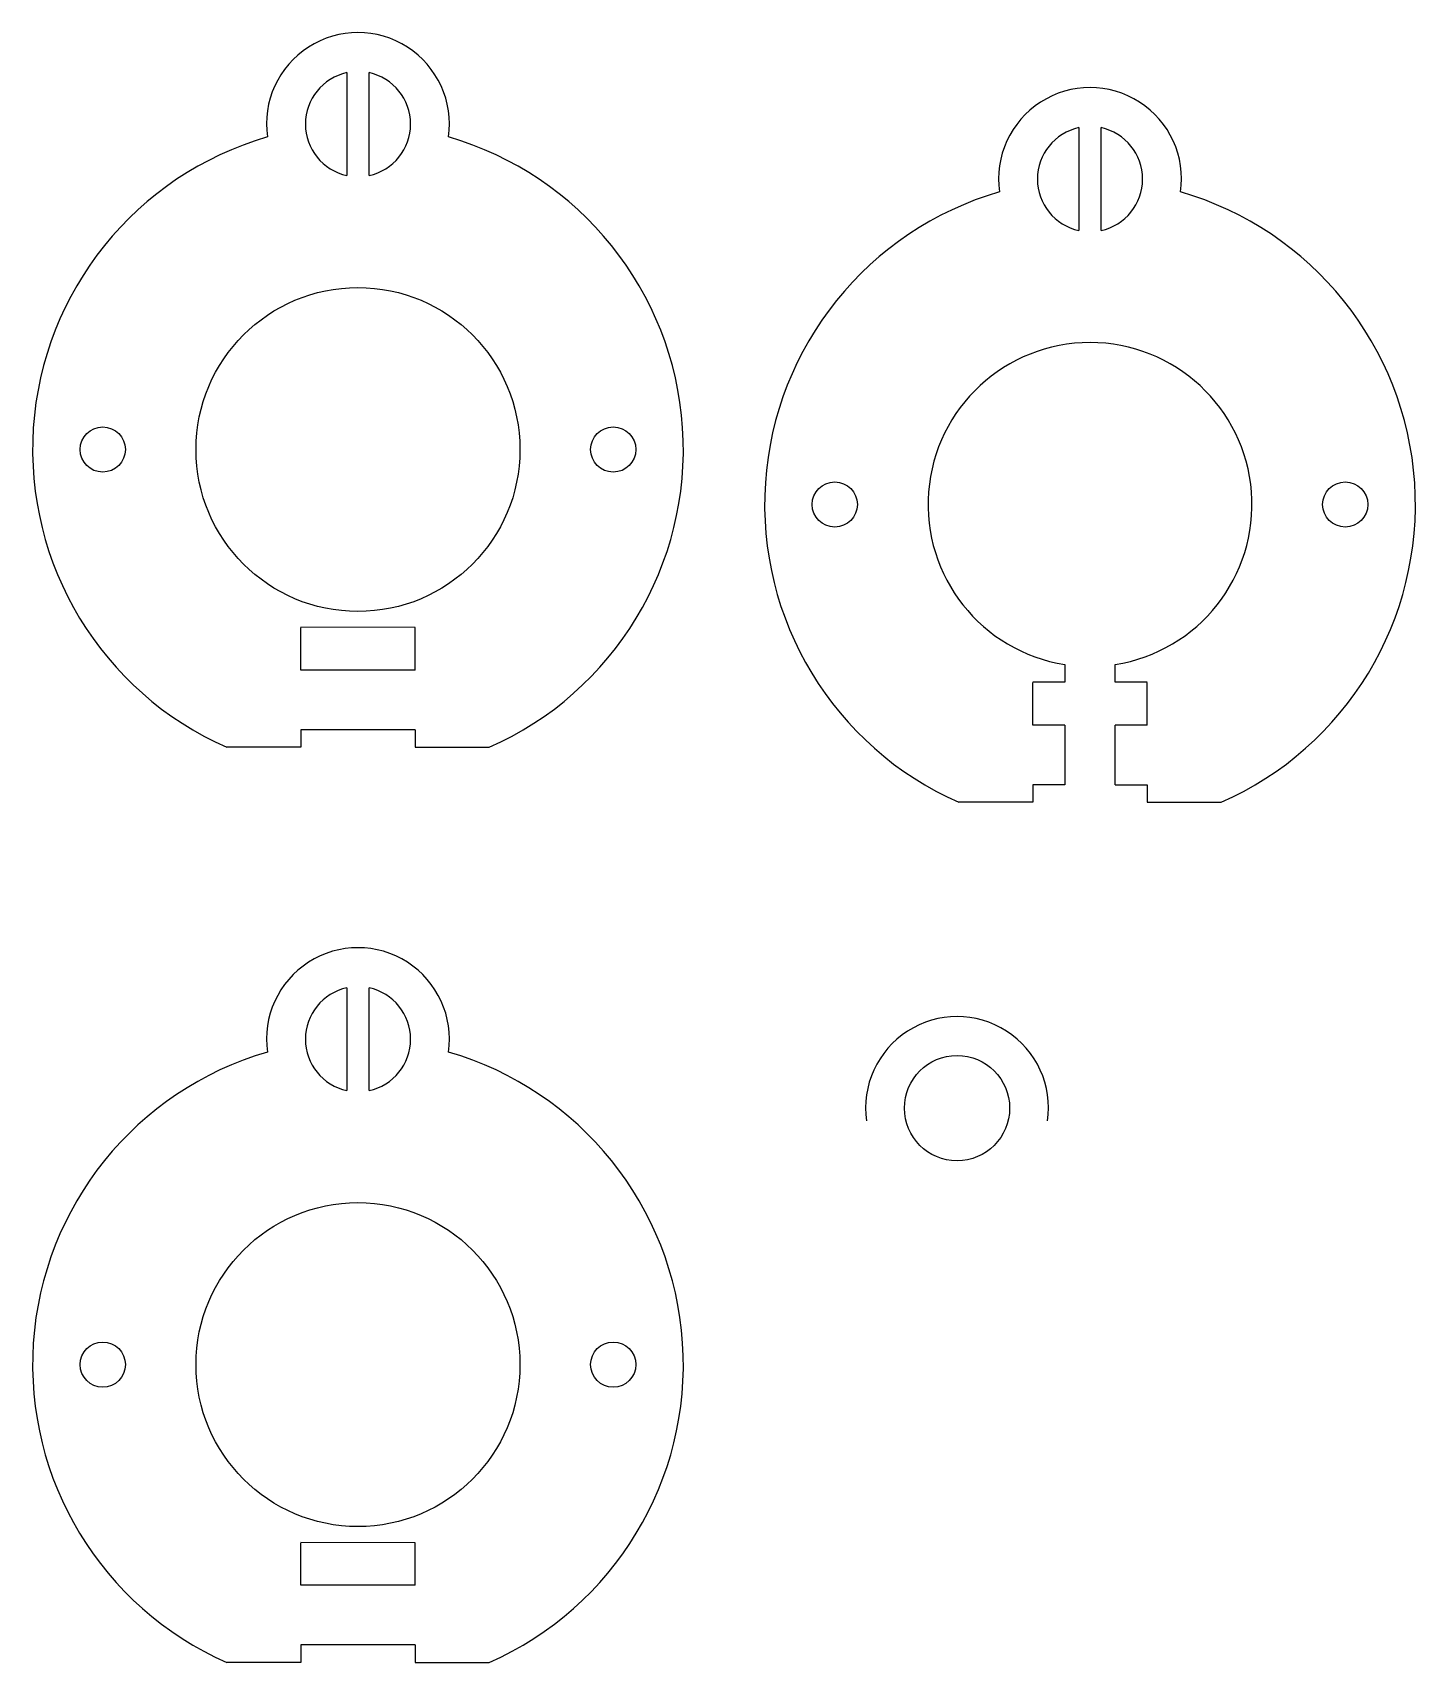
# Model space of a CAD drawing. Header units: inches. Extents: x 0 to 74.8, y 0 to 88.2.
import ezdxf

# ---------------------------------------------------------------- set-up
doc = ezdxf.new("R2010")
doc.units = ezdxf.units.IN
doc.header["$MEASUREMENT"] = 0
doc.layers.get('0').update_dxf_attribs({"lineweight": 25, "true_color": 0xffffff})

msp = doc.modelspace()

# ---------------------------------------------------------------- linework, layer by layer
at = {"color": 3, "true_color": 0x00ff00}
for p, q in [((16.974, 86.044), (16.974, 80.476)), ((18.174, 80.476), (18.174, 86.044)), ((56.598, 83.068), (56.598, 77.5)), ((57.798, 77.5), (57.798, 83.068)), ((20.675, 56.01), (14.473, 56.025)), ((14.473, 53.708), (14.473, 56.01)), ((20.675, 53.708), (20.675, 56.01)), ((55.842, 54.009), (55.842, 53.049)), ((58.554, 53.049), (58.554, 54.009)), ((20.675, 53.708), (14.473, 53.708)), ((55.842, 53.049), (54.097, 53.049)), ((54.097, 50.732), (54.097, 53.034)), ((60.299, 53.049), (58.554, 53.049)), ((60.299, 50.732), (60.299, 53.034)), ((55.842, 50.732), (54.097, 50.732)), ((55.842, 50.732), (55.842, 47.498)), ((60.299, 50.732), (58.554, 50.732)), ((58.554, 47.498), (58.554, 50.732)), ((54.097, 47.498), (54.097, 46.554)), ((55.842, 47.498), (54.097, 47.498)), ((58.554, 47.498), (60.299, 47.498)), ((60.299, 47.498), (60.299, 46.554)), ((54.097, 46.554), (50.094, 46.554)), ((60.299, 46.554), (64.302, 46.554)), ((16.974, 36.514), (16.974, 30.946)), ((18.174, 30.946), (18.174, 36.514)), ((20.675, 6.48), (14.473, 6.495)), ((14.473, 4.178), (14.473, 6.48)), ((20.675, 4.178), (20.675, 6.48)), ((20.675, 4.178), (14.473, 4.178))]:
    msp.add_line(p, q, dxfattribs=at)
for p, q in [((14.473, 50.474), (14.473, 49.53)), ((20.675, 50.474), (14.473, 50.474)), ((20.675, 50.474), (20.675, 49.53)), ((14.473, 49.53), (10.47, 49.53)), ((20.675, 49.53), (24.678, 49.53)), ((14.473, 0.944), (14.473, 0)), ((20.675, 0.944), (14.473, 0.944)), ((20.675, 0.944), (20.675, 0)), ((14.473, 0), (10.47, 0)), ((20.675, 0), (24.678, 0))]:
    msp.add_line(p, q)
for centre, radius in [((17.574, 65.647), 8.767), ((3.759, 65.647), 1.223), ((31.389, 65.647), 1.223), ((43.383, 62.671), 1.223), ((71.013, 62.671), 1.223), ((50, 30), 2.848), ((17.574, 16.117), 8.767), ((3.759, 16.117), 1.223), ((31.389, 16.117), 1.223)]:
    msp.add_circle(centre, radius, dxfattribs=at)
for centre, radius, start, end in [((17.574, 83.26), 4.953, 351.917, 188.083), ((57.198, 80.284), 4.953, 351.917, 188.083), ((17.574, 65.647), 17.613, 106.16599, 246.21425), ((17.574, 65.647), 17.613, 293.78575, 73.83401), ((57.198, 62.671), 17.613, 106.16599, 246.21425), ((57.198, 62.671), 17.613, 293.78575, 73.83401), ((17.574, 33.73), 4.953, 351.917, 188.083), ((50, 30), 4.953, 351.917, 188.083), ((17.574, 16.117), 17.613, 106.16599, 246.21425), ((17.574, 16.117), 17.613, 293.78575, 73.83401)]:
    msp.add_arc(centre, radius, start, end)
for centre, radius, start, end in [((17.574, 83.26), 2.848, 102.16197, 257.83803), ((17.574, 83.26), 2.848, 282.16197, 77.83803), ((57.198, 80.284), 2.848, 102.16197, 257.83803), ((57.198, 80.284), 2.848, 282.16197, 77.83803), ((57.198, 62.671), 8.767, 278.89559, 261.10441), ((17.574, 33.73), 2.848, 102.16197, 257.83803), ((17.574, 33.73), 2.848, 282.16197, 77.83803)]:
    msp.add_arc(centre, radius, start, end, dxfattribs=at)

doc.saveas('drawing.dxf')
